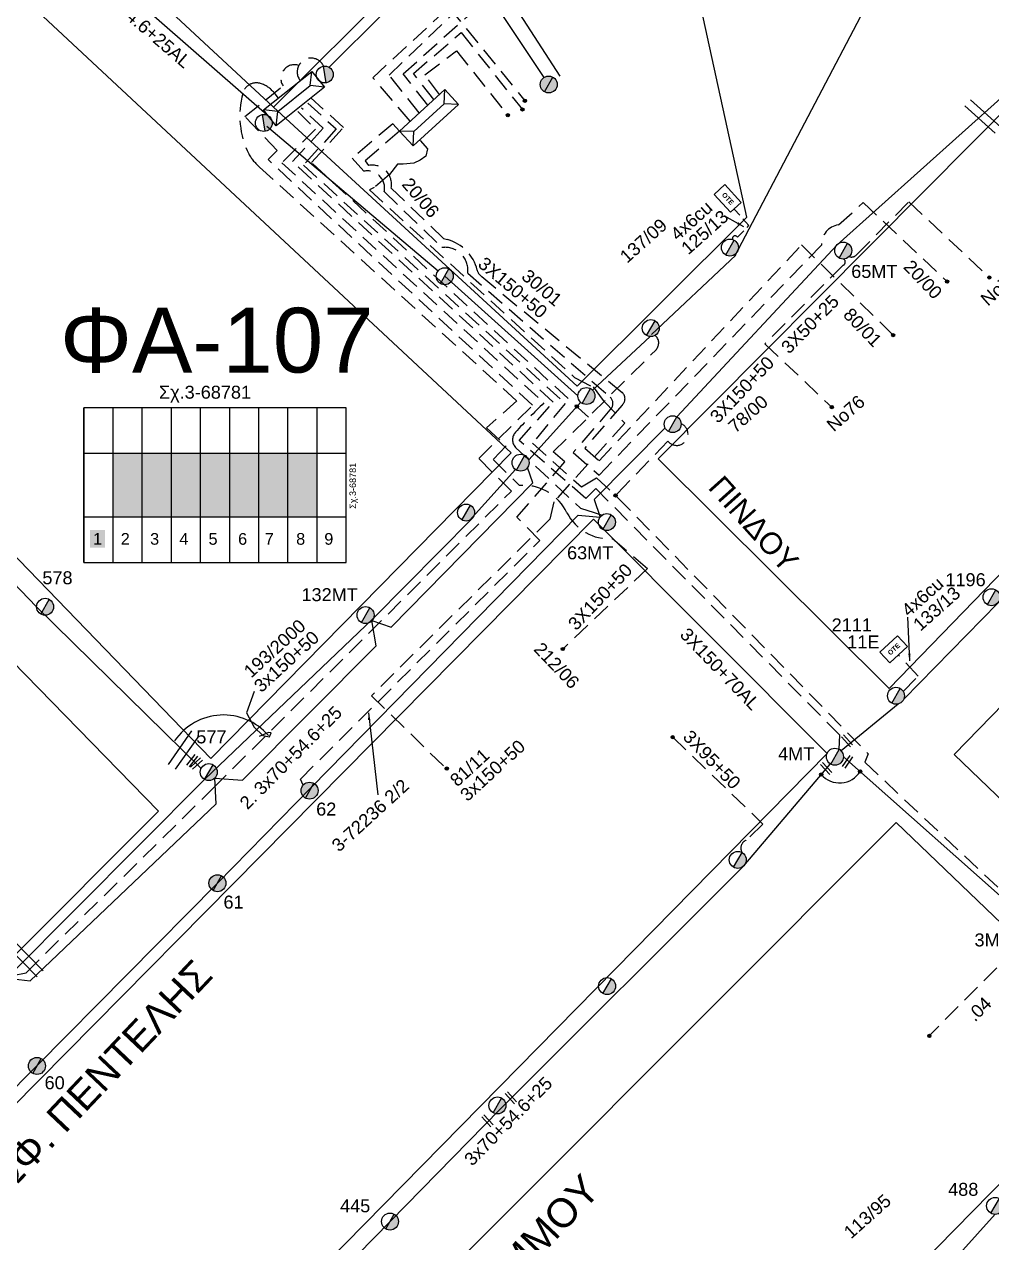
# Model space of a CAD drawing. Header units: millimetres. Extents: x -2449 to 9266, y 48 to 3905.
# Drawn here: x 7363.6 to 7498, y 3132.8 to 3302 of the extents above; entities that cross this region are included whole.
import ezdxf
from ezdxf.enums import TextEntityAlignment as Align

# ---------------------------------------------------------------- set-up
doc = ezdxf.new("R2010")
doc.units = ezdxf.units.MM
doc.linetypes.add('DASHED', pattern=[19.05, 12.7, -6.35])
for name, color, linetype in [('Pillar OTE', 7, 'Continuous'), ('Άγνωστα', 7, 'Continuous'), ('Ασφαλειοκιβώτια Χ.Τ 9 αναχωρήσεων', 7, 'Continuous'), ('Επιγραφές - Σχήματα', 7, 'Continuous'), ('Καλώδια ΧΤ   3x150+70AL', 7, 'DASHED'), ('Μηχανική τομή', 7, 'Continuous'), ('Στύλος Ξύλινος', 7, 'Continuous'), ('Στύλος Ξύλινος @ 1', 7, 'Continuous'), ('Στύλος ΦΜ', 7, 'Continuous'), ('Στύλος ΦΜ @ 1', 7, 'Continuous'), ('Συνδέσεις', 7, 'Continuous'), ('Συνεστραμμένα ΧΤ   3x70+54.6+25 AL', 7, 'SYN_LINE'), ('Τομή', 7, 'Continuous'), ('Υποσταθμός εναέριος 2 στύλων', 7, 'Continuous'), ('Υποσταθμός πόλεως', 7, 'Continuous'), ('Υπόβαθρο ΔΕΗ', 7, 'Continuous'), ('Υπόγεια Καλώδια Δικτύου ΧΤ   .075', 7, 'DASHED'), ('Υπόγεια καλώδια Παροχών ΧΤ   4x6', 7, 'DASHED')]:
    doc.layers.add(name, color=color, linetype=linetype)
doc.styles.add('arial', font='arial.ttf')
doc.styles.get("Standard").update_dxf_attribs({"font": 'arial.ttf'})
doc.linetypes.add('SYN_LINE', pattern='A,0.5,-0.0001,["/\\/\\/\\/",Standard,S=0.1,R=0,X=0,Y=-0.05],-0.25', length=0.7501)
doc.dimstyles.new('ISO-25', dxfattribs={"dimtxt": 2.5, "dimasz": 2.5, "dimexe": 1.25, "dimexo": 0.625, "dimtad": 1, "dimtxsty": 'Standard', "dimcen": 2.5, "dimadec": 0, "dimazin": 0, "dimtfac": 1, "dimtmove": 0, "dimatfit": 3, "dimfxl": 0, "dimarcsym": 0})

# ---------------------------------------------------------------- blocks, each defined once
blk = doc.blocks.new('ΥΠΑΡΧΩΝ ΤΣΙΜΕΝΤΕΝΙΟΣ ΣΤΥΛΟΣ')
at = {"layer": 'Στύλος ΦΜ'}
blk.add_hatch(color=7, dxfattribs=at).paths.add_polyline_path([(-1.29, -2.28, 0.574793), (2.62, 0, 0.268822), (1.3, 2.27)])
at = {"layer": 'Στύλος ΦΜ', "color": 7}
blk.add_line((-1.29, -2.28), (1.3, 2.27), dxfattribs=at)
blk.add_circle((0, 0), 2.62, dxfattribs=at)
at = {"layer": 'Στύλος ΦΜ', "flags": 4}
for tag, p in [('ΑΡΙΘΜΟΣ', (-4.68, 8.05)), ('ΤΥΠΟΣ', (-4.91, 3.03))]:
    blk.add_attdef(tag, p, '', height=4, dxfattribs=at)
blk = doc.blocks.new('ΥΠΑΡΧΩΝ ΞΥΛΙΝΟΣ ΣΤΥΛΟΣ')
at = {"layer": 'Στύλος Ξύλινος'}
h = blk.add_hatch(color=7, dxfattribs=at)
h.paths.add_polyline_path([(-2.62, 0, 0.270008), (-1.29, -2.28), (1.3, 2.27, 0.576266)])
h.paths.add_polyline_path([(-1.29, -2.28, 0.574793), (2.62, 0, 0.268822), (1.3, 2.27)])
at = {"layer": 'Στύλος Ξύλινος', "color": 7}
blk.add_line((-1.29, -2.28), (1.3, 2.27), dxfattribs=at)
blk.add_circle((0, 0), 2.62, dxfattribs=at)
at = {"layer": 'Στύλος Ξύλινος', "flags": 4}
for tag, p in [('ΑΡΙΘΜΟΣ', (-4.91, 8.6)), ('ΤΥΠΟΣ', (-4.85, 3.39))]:
    blk.add_attdef(tag, p, '', height=4, dxfattribs=at)
blk = doc.blocks.new('ΥΠΟΣΤΑΘΜΟΣ ΕΝΑΕΡΙΟΣ ΕΠΙ 2 ΣΤΥΛΩΝ')
at = {"layer": 'Υποσταθμός εναέριος 2 στύλων', "linetype": 'Continuous'}
for points in [[(-11.97, -2.11, 0.574793), (-8.45, -0.07, 0.268822), (-9.64, 1.98)], [(9.68, -2.15, 0.574793), (13.19, -0.1, 0.268822), (12.01, 1.95)]]:
    blk.add_hatch(color=256, dxfattribs=at).paths.add_polyline_path(points)
for p, q in [((-11.97, -2.11), (-9.64, 1.98)), ((9.68, -2.15), (12.01, 1.95))]:
    blk.add_line(p, q, dxfattribs=at)
for centre in [(-10.81, -0.07), (10.84, -0.1)]:
    blk.add_circle(centre, 2.36, dxfattribs=at)
at = {"layer": 'Υποσταθμός πόλεως', "linetype": 'Continuous', "ltscale": 40}
blk.add_lwpolyline([(-8.57, 2.82), (8.57, 2.82), (8.57, -2.82), (-8.57, -2.82)], close=True, dxfattribs=at)
for points in [[(-5.75, 0), (-8.57, 2.82)], [(-8.57, -2.82), (-5.75, 0)], [(-5.75, 0), (5.75, 0)], [(5.75, 0), (8.57, 2.82)], [(8.57, -2.82), (5.75, 0)]]:
    blk.add_lwpolyline(points, dxfattribs=at)
at = {"layer": 'Υποσταθμός εναέριος 2 στύλων', "ltscale": 40, "flags": 1}
for tag, p in [('ΜΕΤΑΣΧΗΜΑΤΙΣΜΟΣ', (14.09, 2.51)), ('ΙΣΧΥΣ', (14.07, -0.28)), ('ΑΡΙΘΜΟΣ', (14.19, -3))]:
    blk.add_attdef(tag, p, '', height=1.8, dxfattribs=at)
blk = doc.blocks.new('ΥΠΟΣΤΑΘΜΟΣ ΠΟΛΕΩΣ')
at = {"layer": 'Υποσταθμός πόλεως', "linetype": 'Continuous', "ltscale": 40}
blk.add_lwpolyline([(-8.57, 2.82), (8.57, 2.82), (8.57, -2.82), (-8.57, -2.82)], close=True, dxfattribs=at)
for points in [[(-5.75, 0), (-8.57, 2.82)], [(5.75, 0), (8.57, 2.82)], [(-8.57, -2.82), (-5.75, 0)], [(-5.75, 0), (5.75, 0)], [(8.57, -2.82), (5.75, 0)]]:
    blk.add_lwpolyline(points, dxfattribs=at)
at = {"layer": 'Υποσταθμός πόλεως', "linetype": 'SYN_LINE', "ltscale": 40, "flags": 1}
for tag, p in [('ΜΕΤΑΣΧΗΜΑΤΙΣΜΟΣ', (10.6, 2.39)), ('ΙΣΧΥΣ', (10.58, -0.41)), ('ΑΡΙΘΜΟΣ', (10.7, -3.13))]:
    blk.add_attdef(tag, p, '', height=1.8, dxfattribs=at)
blk = doc.blocks.new('ΑΣΦΑΛΕΙΟΚΙΒΩΤΙΟ ΥΠΟΣΤΑΘΜΟΥ 9 ΑΝΑΧΩΡΗΣΕΩΝ')
at = {"layer": 'Ασφαλειοκιβώτια Χ.Τ 9 αναχωρήσεων', "ltscale": 40}
for p, q in [((-23.8, 40.36), (24.02, 40.36)), ((-9.72, 40.36), (-9.72, -40.64)), ((9.94, 40.36), (9.94, -40.64)), ((-23.8, 31.36), (24.02, 31.36)), ((-23.8, 22.36), (24.02, 22.36)), ((-23.8, 13.36), (24.02, 13.36)), ((-23.8, 4.36), (24.02, 4.36)), ((-23.8, -4.64), (24.02, -4.64)), ((-23.8, -13.64), (24.02, -13.64)), ((-23.8, -22.64), (24.02, -22.64)), ((-23.8, -31.64), (24.02, -31.64))]:
    blk.add_line(p, q, dxfattribs=at)
at = {"layer": 'Ασφαλειοκιβώτια Χ.Τ 9 αναχωρήσεων'}
blk.add_lwpolyline([(-23.8, -40.64), (24.02, -40.64), (24.02, 40.36), (-23.8, 40.36)], close=True, dxfattribs=at)
for s, p in [('1', (-18.29, 37.57)), ('2', (-18.29, 29)), ('3', (-18.29, 19.93)), ('4', (-18.29, 10.91)), ('5', (-18.29, 1.89)), ('6', (-18.29, -7.24)), ('7', (-18.29, -15.48)), ('8', (-18.29, -25.17)), ('9', (-18.29, -33.86))]:
    blk.add_text(s, height=3.6, rotation=270, dxfattribs=at).set_placement(p)
at = {"layer": 'Ασφαλειοκιβώτια Χ.Τ 9 αναχωρήσεων', "ltscale": 40}
for tag, height, p in [('ΟΝΟΜΑ', 5, (-0.16, 44.31)), ('ΚΕΙΜΕΝΟ 1', 2, (17.06, 35.59)), ('ΚΕΙΜΕΝΟ 2', 2, (17.06, 26.88)), ('ΚΕΙΜΕΝΟ 3', 2, (17.06, 17.69)), ('ΚΕΙΜΕΝΟ 4', 2, (17.06, 8.71)), ('ΚΕΙΜΕΝΟ 5', 2, (17.06, -0.13)), ('ΚΕΙΜΕΝΟ 6', 2, (17.06, -9.05)), ('ΚΕΙΜΕΝΟ 7', 2, (17.06, -18.13)), ('ΚΕΙΜΕΝΟ 8', 2, (17.06, -26.85)), ('ΚΕΙΜΕΝΟ 9', 2, (17.06, -35.99)), ('ΣΧ', 2, (-0.1, -42.64))]:
    blk.add_attdef(tag, text='', height=height, dxfattribs=at).set_placement(p, align=Align.MIDDLE_CENTER)
blk = doc.blocks.new('_ΣΥΝΔΕΣΗ')
at = {"layer": 'Συνδέσεις', "linetype": 'SYN_LINE', "ltscale": 40}
blk.add_hatch(color=256, dxfattribs=at).paths.add_polyline_path([(0.5, -0.01, 1), (-0.5, -0.01, 1)])
at = {"layer": 'Συνδέσεις'}
blk.add_circle((0, -0.01), 0.5, dxfattribs=at)
blk = doc.blocks.new('ΤΟΜΗ')
at = {"layer": 'Τομή', "ltscale": 40}
for p, q in [((-5.68, 0), (5.68, 0)), ((5.68, -2.33), (-5.68, -2.33))]:
    blk.add_line(p, q, dxfattribs=at)
blk = doc.blocks.new('ΜΗΧΑΝΙΚΗ ΤΟΜΗ')
at = {"layer": 'Μηχανική τομή', "ltscale": 40}
for p, q in [((-1.89, 0.78), (1.89, 0.78)), ((1.89, 0), (-1.89, 0))]:
    blk.add_line(p, q, dxfattribs=at)
blk = doc.blocks.new('PILLAR ΟΤΕ')
at = {"layer": 'Pillar OTE', "ltscale": 40}
blk.add_lwpolyline([(-3.31, 2.02), (3.39, 2.02), (3.39, -1.99), (-3.31, -1.99)], close=True, dxfattribs=at)
at = {"layer": 'Pillar OTE', "insert": (-1.81, 0.71), "char_height": 1.3575, "width": 109.961, "attachment_point": 1}
blk.add_mtext('{\\fArial|b1|i0|c161|p34;OTE}', dxfattribs=at)

msp = doc.modelspace()

# ---------------------------------------------------------------- hatches: boundary and pattern name
at = {"layer": 'Ασφαλειοκιβώτια Χ.Τ 9 αναχωρήσεων', "ltscale": 40}
for color, points in [(151, [(7375.94, 3242.45), (7375.94, 3233.6), (7379.99, 3233.6), (7379.99, 3242.45)]), (62, [(7379.99, 3242.45), (7379.99, 3233.6), (7384.04, 3233.6), (7384.04, 3242.45)]), (6, [(7384.04, 3242.45), (7384.04, 3233.6), (7388.09, 3233.6), (7388.09, 3242.45)]), (173, [(7388.09, 3242.45), (7388.09, 3233.6), (7392.14, 3233.6), (7392.14, 3242.45)]), (2, [(7392.14, 3242.45), (7392.14, 3233.6), (7396.19, 3233.6), (7396.19, 3242.45)]), (1, [(7396.19, 3242.45), (7396.19, 3233.6), (7400.24, 3233.6), (7400.24, 3242.45)]), (85, [(7400.24, 3242.45), (7400.24, 3233.6), (7404.29, 3233.6), (7404.29, 3242.45)])]:
    msp.add_hatch(color=color, dxfattribs=at).paths.add_polyline_path(points)
at = {"layer": 'Επιγραφές - Σχήματα', "linetype": 'Continuous', "ltscale": 0.2}
h = msp.add_hatch(color=30, dxfattribs=at)
h.dxf.hatch_style = 1
h.paths.add_polyline_path([(7372.74, 3229.34), (7374.81, 3229.34), (7374.81, 3231.78), (7372.74, 3231.78)])

# ---------------------------------------------------------------- linework, layer by layer
at = {"layer": 'Άγνωστα', "color": 27, "linetype": 'SYN_LINE', "ltscale": 20}
msp.add_line((7424.18, 3312.1), (7435.81, 3294.67), dxfattribs=at)
at = {"layer": 'Άγνωστα', "color": 133, "linetype": 'SYN_LINE', "ltscale": 20}
for points in [[(7462.38, 3269.95), (7481.76, 3306.82)], [(7450.74, 3258.95), (7462.48, 3270)], [(7441.71, 3250.41), (7441.72, 3250.42)]]:
    msp.add_lwpolyline(points, dxfattribs=at)
at = {"layer": 'Άγνωστα', "color": 27, "linetype": 'SYN_LINE', "ltscale": 10}
msp.add_lwpolyline([(7405.96, 3296.09), (7413.53, 3303.58)], dxfattribs=at)
at = {"layer": 'Άγνωστα', "color": 85, "linetype": 'SYN_LINE', "ltscale": 20}
msp.add_lwpolyline([(7454.29, 3247.53), (7476.54, 3271.42)], dxfattribs=at)
at = {"layer": 'Άγνωστα', "color": 133, "linetype": 'SYN_LINE', "ltscale": 10}
for points in [[(7442.57, 3251.22), (7450.57, 3258.67)], [(7433.69, 3241.56), (7440.92, 3249.54)]]:
    msp.add_lwpolyline(points, dxfattribs=at)
at = {"layer": 'Άγνωστα', "color": 5, "linetype": 'SYN_LINE', "ltscale": 20}
msp.add_lwpolyline([(7518.66, 3160.94), (7502.52, 3178.06), (7477.42, 3200.3)], dxfattribs=at)
at = {"layer": 'Άγνωστα', "color": 5, "linetype": 'DASHED', "ltscale": 0.2}
msp.add_lwpolyline([(7504.09, 3176.39), (7489.38, 3161.56)], dxfattribs=at)
at = {"layer": 'Επιγραφές - Σχήματα', "color": 30, "linetype": 'SYN_LINE', "ltscale": 20}
for p, q in [((7397.32, 3287.91), (7421.12, 3267.81)), ((7422.02, 3267.05), (7440.54, 3250.45))]:
    msp.add_line(p, q, dxfattribs=at)
at = {"layer": 'Επιγραφές - Σχήματα', "color": 85, "linetype": 'Continuous', "ltscale": 10}
msp.add_line((7442.77, 3236.03), (7443.61, 3233.59), dxfattribs=at)
at = {"layer": 'Επιγραφές - Σχήματα', "color": 85, "linetype": 'DASHED', "ltscale": 0.2}
for points in [[(7479.3, 3270.07), (7486.5, 3277.38), (7497.7, 3266.88)], [(7477.4, 3268.58), (7466.51, 3257.65), (7475.8, 3248.86)]]:
    msp.add_lwpolyline(points, dxfattribs=at)
at = {"layer": 'Επιγραφές - Σχήματα', "linetype": 'Continuous', "ltscale": 0.2}
msp.add_lwpolyline([(7395.53, 3209.37), (7394.49, 3206.4), (7395.53, 3204.4), (7396.76, 3203.23), (7397.66, 3203.04), (7397.92, 3203.62), (7397.53, 3203.68), (7396.24, 3203.1)], dxfattribs=at)
at = {"layer": 'Επιγραφές - Σχήματα', "color": 5, "linetype": 'DASHED', "ltscale": 0.2}
msp.add_lwpolyline([(7453.7, 3203.02), (7466.25, 3190.94), (7463.92, 3188.69)], dxfattribs=at)
at = {"layer": 'Επιγραφές - Σχήματα', "color": 27, "linetype": 'DASHED', "ltscale": 0.2}
msp.add_arc((7403.44, 3295.44), 1.92, 24.6975, 219.2794, dxfattribs=at)
at = {"layer": 'Επιγραφές - Σχήματα', "color": 85, "linetype": 'DASHED', "ltscale": 0.2}
for centre, radius, start, end in [((7477.18, 3269.04), 0.512, 295.5081, 51.4618), ((7478.56, 3270.67), 0.947, 249.6784, 320.7649)]:
    msp.add_arc(centre, radius, start, end, dxfattribs=at)
at = {"layer": 'Επιγραφές - Σχήματα', "linetype": 'Continuous', "ltscale": 0.2}
msp.add_arc((7391.28, 3197.88), 8.22, 40.6705, 145.7905, dxfattribs=at)
at = {"layer": 'Επιγραφές - Σχήματα', "color": 7, "ltscale": 0.15}
msp.add_arc((7476.89, 3199.99), 3.34, 220.4493, 328.6261, dxfattribs=at)
at = {"layer": 'Επιγραφές - Σχήματα', "color": 5, "linetype": 'DASHED', "ltscale": 0.2}
msp.add_arc((7464.36, 3187.59), 1.19, 111.5376, 210.3718, dxfattribs=at)
at = {"layer": 'Καλώδια ΧΤ   3x150+70AL', "color": 85, "linetype": 'DASHED', "ltscale": 0.2}
msp.add_lwpolyline([(7402.98, 3291.12), (7406.96, 3287.51), (7402.39, 3282.49), (7438.74, 3249.39), (7434.23, 3243.86), (7441.01, 3237.78), (7443.11, 3239.04), (7446.05, 3236.32), (7480.85, 3200.72), (7480.38, 3199.54), (7519.11, 3163.2, -0.240948), (7519.91, 3160.98, 4.057539)], format="xyb", dxfattribs=at)
at = {"layer": 'Καλώδια ΧΤ   3x150+70AL', "color": 6, "linetype": 'DASHED', "ltscale": 0.2}
msp.add_lwpolyline([(7476.83, 3201.33), (7476.91, 3203.3), (7443.01, 3237.57), (7441.63, 3236.19), (7432.35, 3244.24), (7437.11, 3249.54), (7400.87, 3282.97), (7405.15, 3287.61), (7402.13, 3290.4)], dxfattribs=at)
at = {"layer": 'Συνεστραμμένα ΧΤ   3x70+54.6+25 AL', "color": 1, "ltscale": 20}
msp.add_line((7370.81, 3312.68), (7397.7, 3289.17), dxfattribs=at)
at = {"layer": 'Συνεστραμμένα ΧΤ   3x70+54.6+25 AL', "color": 85, "ltscale": 20}
msp.add_line((7476.54, 3271.42), (7499.72, 3292.17), dxfattribs=at)
at = {"layer": 'Συνεστραμμένα ΧΤ   3x70+54.6+25 AL', "color": 62, "ltscale": 15}
msp.add_line((7498.51, 3136.72), (7490.03, 3127.31), dxfattribs=at)
at = {"layer": 'Συνεστραμμένα ΧΤ   3x70+54.6+25 AL', "color": 27, "linetype": 'SYN_LINE', "ltscale": 20}
msp.add_lwpolyline([(7388.17, 3198.67), (7365.31, 3221.13), (7342.34, 3245.01), (7321.83, 3265.86), (7296.61, 3282.86)], dxfattribs=at)
at = {"layer": 'Συνεστραμμένα ΧΤ   3x70+54.6+25 AL', "color": 85, "linetype": 'SYN_LINE', "ltscale": 15}
msp.add_lwpolyline([(7442.77, 3236.03), (7452.64, 3245.99)], dxfattribs=at)
at = {"layer": 'Συνεστραμμένα ΧΤ   3x70+54.6+25 AL', "color": 6, "linetype": 'SYN_LINE', "ltscale": 20}
msp.add_lwpolyline([(7517.96, 3241.81), (7498.87, 3221.65), (7485.8, 3208.28)], dxfattribs=at)
at = {"layer": 'Συνεστραμμένα ΧΤ   3x70+54.6+25 AL', "color": 7, "linetype": 'SYN_LINE', "ltscale": 20}
for points in [[(7411.91, 3219.2), (7414.57, 3218.28), (7434.27, 3238.37), (7433.53, 3240.47)], [(7390.07, 3197.33), (7393.94, 3197.05), (7412.48, 3215.71), (7411.91, 3219.2)], [(7362.03, 3169.46), (7364.4, 3169.15), (7390.25, 3193.74), (7390.07, 3197.33)]]:
    msp.add_lwpolyline(points, dxfattribs=at)
at = {"layer": 'Συνεστραμμένα ΧΤ   3x70+54.6+25 AL', "color": 151, "linetype": 'SYN_LINE', "ltscale": 10}
msp.add_lwpolyline([(7425.47, 3233.13), (7431.85, 3240.22)], dxfattribs=at)
at = {"layer": 'Συνεστραμμένα ΧΤ   3x70+54.6+25 AL', "color": 133, "linetype": 'SYN_LINE', "ltscale": 20}
msp.add_lwpolyline([(7313.58, 3104.59), (7331.05, 3122.84), (7345.5, 3137.39), (7365.36, 3157.37), (7390.44, 3182.72), (7403.52, 3196.06), (7440.58, 3233.86), (7443.61, 3233.59)], dxfattribs=at)
at = {"layer": 'Συνεστραμμένα ΧΤ   3x70+54.6+25 AL', "color": 151, "linetype": 'SYN_LINE', "ltscale": 20}
msp.add_lwpolyline([(7361.8, 3170.16), (7388.66, 3197.14), (7412.1, 3219.5), (7425.83, 3233.38)], dxfattribs=at)
at = {"layer": 'Συνεστραμμένα ΧΤ   3x70+54.6+25 AL', "color": 6, "linetype": 'SYN_LINE', "ltscale": 10}
msp.add_lwpolyline([(7485.05, 3207.61), (7477.1, 3201.11)], dxfattribs=at)
at = {"layer": 'Συνεστραμμένα ΧΤ   3x70+54.6+25 AL', "color": 5, "linetype": 'SYN_LINE', "ltscale": 20}
msp.add_lwpolyline([(7372.32, 3092.64), (7389.54, 3110.3), (7414.42, 3135.71), (7429.72, 3151.32), (7463.57, 3185.12), (7475.58, 3199.27)], dxfattribs=at)
at = {"layer": 'Υπόβαθρο ΔΕΗ'}
for points in [[(7348, 3337.13), (7398.21, 3290.53), (7414.78, 3307.06), (7365.12, 3354.81), (7348, 3337.13)], [(7302.9, 3289.61), (7339.44, 3328.12), (7431.25, 3242.52), (7389.51, 3200.07), (7302.9, 3289.61)], [(7483.78, 3209.77), (7451.66, 3241.69), (7488.69, 3278.92), (7508.07, 3298.42), (7523.35, 3313.94), (7554.34, 3282.55), (7483.78, 3209.77)], [(7464.02, 3275.27), (7440.45, 3251.78), (7398.21, 3290.53)], [(7361.58, 3172.03), (7382.26, 3192.73), (7295.24, 3281.83), (7275.39, 3260.49), (7361.58, 3172.03)], [(7492.8, 3200.61), (7525.8, 3168.94), (7594.03, 3241.36), (7563.43, 3273.1), (7492.8, 3200.61)]]:
    msp.add_lwpolyline(points, dxfattribs=at)
for points in [[(7464.02, 3275.27), (7450.01, 3339.3), (7428.1, 3323.96, 0.379419), (7425.7, 3313.91), (7438, 3294.84)], [(7341.59, 3094.72), (7323.17, 3112.42), (7442.68, 3233.29), (7475.16, 3200.76), (7370.66, 3094.48, 0.339605), (7341.59, 3094.72, -4.737936)], [(7379.59, 3085.85), (7484.74, 3191.18), (7517.56, 3159.7), (7399.44, 3039.39), (7380.75, 3057.74, 0.290879), (7379.59, 3085.85, -0.59085)]]:
    msp.add_lwpolyline(points, format="xyb", dxfattribs=at)
at = {"layer": 'Υπόγεια Καλώδια Δικτύου ΧΤ   .075', "color": 151, "linetype": 'DASHED', "ltscale": 0.2}
for points in [[(7419.67, 3290.84), (7416.23, 3295.17), (7429.47, 3307), (7425.94, 3312.47)], [(7401.59, 3289.95), (7404.06, 3287.5), (7399.4, 3282.79), (7435.81, 3249.45)]]:
    msp.add_lwpolyline(points, dxfattribs=at)
at = {"layer": 'Υπόγεια Καλώδια Δικτύου ΧΤ   .075', "color": 173, "linetype": 'DASHED', "ltscale": 0.2}
msp.add_lwpolyline([(7418.48, 3289.74), (7414.29, 3294.99), (7427.63, 3307.83), (7424.72, 3312.06)], dxfattribs=at)
at = {"layer": 'Υπόγεια Καλώδια Δικτύου ΧΤ   .075', "color": 85, "linetype": 'DASHED', "ltscale": 0.2}
for points in [[(7417.23, 3288.6), (7412.04, 3294.63), (7422.61, 3304.43), (7433.16, 3291.42)], [(7453.04, 3244.13), (7445.76, 3236.6)]]:
    msp.add_lwpolyline(points, dxfattribs=at)
at = {"layer": 'Υπόγεια Καλώδια Δικτύου ΧΤ   .075', "color": 6, "linetype": 'DASHED', "ltscale": 0.2}
msp.add_lwpolyline([(7420.53, 3291.62), (7417.67, 3295.21), (7424.3, 3300.91), (7432.81, 3290.21)], dxfattribs=at)
at = {"layer": 'Υπόγεια Καλώδια Δικτύου ΧΤ   .075', "color": 62, "linetype": 'DASHED', "ltscale": 0.2}
msp.add_lwpolyline([(7421.28, 3292.3), (7419.28, 3295.02), (7423.64, 3298.38), (7430.79, 3289.43)], dxfattribs=at)
at = {"layer": 'Υπόγεια Καλώδια Δικτύου ΧΤ   .075', "color": 1, "linetype": 'DASHED', "ltscale": 0.2}
for points in [[(7398.91, 3291.79), (7398.3, 3292.56, 0.148709), (7396.44, 3293.83, 0.431146), (7393.95, 3292.44, 0.181623), (7394.78, 3284.04)], [(7394.78, 3284.04, 0.076484), (7396.3, 3282.2), (7432.02, 3249.74), (7427.84, 3246), (7430.54, 3243.49), (7428.76, 3241.57), (7432.35, 3238.02), (7432.86, 3238.02, -0.285101), (7439.01, 3234.2, 0.306865), (7445.36, 3230.6), (7450.21, 3226.44), (7438.42, 3215.26)], [(7411.44, 3282.44, -0.527703), (7414.59, 3279.31)], [(7422.43, 3272.14, -0.271437), (7426.53, 3267.91, 0.188401), (7427.16, 3267), (7446.66, 3250.92, -0.471304), (7446.66, 3249.16), (7441.48, 3243.16), (7443.48, 3241.39), (7471.62, 3271.4)]]:
    msp.add_lwpolyline(points, format="xyb", dxfattribs=at)
at = {"layer": 'Υπόγεια Καλώδια Δικτύου ΧΤ   .075', "color": 27, "linetype": 'DASHED', "ltscale": 0.2}
msp.add_lwpolyline([(7361.94, 3169.92), (7363.84, 3170.29), (7389.85, 3195.92), (7431.28, 3237.18), (7426.74, 3241.73), (7434.24, 3249.13), (7397.47, 3283.25), (7398.76, 3284.51), (7394.25, 3289.23), (7399.55, 3293.5)], dxfattribs=at)
at = {"layer": 'Υπόγεια Καλώδια Δικτύου ΧΤ   .075', "color": 133, "linetype": 'DASHED', "ltscale": 0.2}
for points in [[(7441.98, 3247.48), (7403.49, 3282.84), (7407.96, 3287.7), (7403.43, 3291.86)], [(7402.36, 3196.36), (7401.96, 3197.19), (7435.26, 3230.35), (7432.05, 3233.57), (7438.71, 3241.25), (7437.11, 3242.64), (7451.43, 3256.87)]]:
    msp.add_lwpolyline(points, dxfattribs=at)
at = {"layer": 'Υπόγεια Καλώδια Δικτύου ΧΤ   .075', "color": 2, "linetype": 'DASHED', "ltscale": 0.2}
for points in [[(7415.73, 3287.22), (7414.8, 3288.23), (7409.18, 3283.45), (7410.77, 3281.64)], [(7476.74, 3274.18), (7480.19, 3277.3)], [(7480.19, 3277.3), (7491.83, 3266.3)]]:
    msp.add_lwpolyline(points, dxfattribs=at)
at = {"layer": 'Υπόγεια Καλώδια Δικτύου ΧΤ   .075', "color": 1, "linetype": 'DASHED', "ltscale": 0.2}
for points in [[(7415.73, 3287.22), (7410.97, 3283.08), (7411.44, 3282.44)], [(7414.59, 3279.31), (7421.85, 3272.3), (7422.43, 3272.14)], [(7471.62, 3271.4), (7484.34, 3258.87)]]:
    msp.add_lwpolyline(points, dxfattribs=at)
at = {"layer": 'Υπόγεια Καλώδια Δικτύου ΧΤ   .075', "color": 30, "linetype": 'DASHED', "ltscale": 0.2}
msp.add_lwpolyline([(7418.62, 3285.89), (7419.63, 3284.76), (7419.41, 3283.75), (7418.62, 3283.19), (7417.72, 3282.74), (7416.26, 3282.63), (7415.48, 3282.63), (7414.35, 3281.17), (7412.22, 3279.37), (7411.56, 3279.04), (7440.04, 3253), (7442.64, 3251.67), (7444.02, 3249.8), (7447.05, 3246.64), (7437.17, 3235.72), (7436.62, 3233.29), (7411.83, 3208.77), (7422.42, 3198.46)], dxfattribs=at)
at = {"layer": 'Υπόγεια Καλώδια Δικτύου ΧΤ   .075', "color": 2, "linetype": 'DASHED', "ltscale": 0.2}
for points in [[(7410.77, 3281.64, -0.535108), (7413.63, 3278.81), (7421.6, 3271.07), (7422.05, 3271.07, -0.451784), (7425.23, 3267.46), (7445, 3250.26, -0.367474), (7445.22, 3248.76), (7439.86, 3242.56), (7443.48, 3239.43), (7474.39, 3271.39)], [(7474.39, 3271.39, -0.391074), (7476.74, 3274.18)]]:
    msp.add_lwpolyline(points, format="xyb", dxfattribs=at)
at = {"layer": 'Υπόγεια Καλώδια Δικτύου ΧΤ   .075', "color": 151, "linetype": 'DASHED', "ltscale": 0.2}
msp.add_lwpolyline([(7435.81, 3249.45, 0.015868), (7431.85, 3245.38, 0.377183), (7431.85, 3243.28), (7440.87, 3234.81), (7442.77, 3234.22), (7443.9, 3233.87)], format="xyb", dxfattribs=at)
at = {"layer": 'Υπόγεια Καλώδια Δικτύου ΧΤ   .075', "color": 27, "linetype": 'DASHED', "ltscale": 0.2}
msp.add_arc((7401.16, 3294.53), 1.91, 71.8532, 212.816, dxfattribs=at)
at = {"layer": 'Υπόγεια Καλώδια Δικτύου ΧΤ   .075', "color": 133, "linetype": 'DASHED', "ltscale": 0.2}
msp.add_arc((7450.37, 3257.77), 1.39, 319.9797, 49.9097, dxfattribs=at)
at = {"layer": 'Υπόγεια Καλώδια Δικτύου ΧΤ   .075', "color": 85, "linetype": 'DASHED', "ltscale": 0.2}
msp.add_arc((7454.26, 3245.12), 1.57, 218.991, 66.6739, dxfattribs=at)
at = {"layer": 'Υπόγεια καλώδια Παροχών ΧΤ   4x6', "color": 0, "linetype": 'DASHED', "ltscale": 0.1}
msp.add_lwpolyline([(7462.03, 3272.16, -0.948502), (7462.69, 3272.48), (7464.3, 3274.09), (7462.31, 3276.33)], format="xyb", dxfattribs=at)
at = {"layer": 'Υπόγεια καλώδια Παροχών ΧΤ   4x6', "color": 6, "linetype": 'DASHED', "ltscale": 0.2}
msp.add_lwpolyline([(7485.75, 3209.34), (7487.83, 3211.5), (7485.04, 3214.47)], dxfattribs=at)

# ---------------------------------------------------------------- block references
at = {"layer": 'Pillar OTE', "xscale": 0.5, "yscale": 0.5, "zscale": 0.5}
for p, rotation in [((7461.32, 3277.87), 312.2549725205399), ((7484.4, 3215.19), 42.78120342759539)]:
    msp.add_blockref('PILLAR ΟΤΕ', p, dxfattribs=dict(at, rotation=rotation))
at = {"layer": 'Ασφαλειοκιβώτια Χ.Τ 9 αναχωρήσεων'}
ref = msp.add_blockref('ΑΣΦΑΛΕΙΟΚΙΒΩΤΙΟ ΥΠΟΣΤΑΘΜΟΥ 9 ΑΝΑΧΩΡΗΣΕΩΝ', (7390.05, 3237.98), dxfattribs=dict(at, xscale=0.4500000000000028, yscale=0.4500000000000028, zscale=0.4500000000000028, rotation=90))
ref.add_attrib('ΣΧ', 'Σχ.3-68781', dxfattribs={"ltscale": 40, "height": 0.9, "rotation": 90}).set_placement((7409.24, 3237.93), align=Align.MIDDLE_CENTER)
at = {"layer": 'Μηχανική τομή'}
for p, xscale, yscale, zscale, rotation in [((7478.07, 3202.64), 0.4999999999999994, 0.4999999999999994, 0.4999999999999994, 132.4503232381856), ((7386.78, 3199.86), 0.5000000000000002, 0.5000000000000002, 0.5000000000000002, 232.6274181768008), ((7387.4, 3199.49), 0.4999999999999785, 0.4999999999999785, 0.4999999999999785, 222.4503232381878), ((7475.18, 3198.79), 0.4999999999999994, 0.4999999999999994, 0.4999999999999994, 132.4503232381856), ((7478.15, 3199.48), 0.5000000000000047, 0.5000000000000047, 0.5000000000000047, 55.94844195047379), ((7431.37, 3153.05), 0.4999999999999994, 0.4999999999999994, 0.4999999999999994, 132.4503232381856), ((7428.1, 3149.84), 0.4999999999999994, 0.4999999999999994, 0.4999999999999994, 132.4503232381856)]:
    msp.add_blockref('ΜΗΧΑΝΙΚΗ ΤΟΜΗ', p, dxfattribs=dict(at, xscale=xscale, yscale=yscale, zscale=zscale, rotation=rotation))
at = {"layer": 'Στύλος Ξύλινος @ 1', "ltscale": 40, "xscale": 0.4499999999998181, "yscale": 0.4499999999998181, "zscale": 0.4499999999998181}
msp.add_blockref('ΥΠΑΡΧΩΝ ΞΥΛΙΝΟΣ ΣΤΥΛΟΣ', (7436.47, 3293.69), dxfattribs=at)
at = {"layer": 'Στύλος Ξύλινος @ 1', "ltscale": 40}
ref = msp.add_blockref('ΥΠΑΡΧΩΝ ΞΥΛΙΝΟΣ ΣΤΥΛΟΣ', (7403.24, 3195.58), dxfattribs=dict(at, xscale=0.4499999999998181, yscale=0.4499999999998181, zscale=0.4499999999998181))
ref.add_attrib('ΤΥΠΟΣ', '62', (7404.16, 3192.12), dxfattribs={"layer": 'Στύλος Ξύλινος', "height": 1.8, "flags": 4})
ref = msp.add_blockref('ΥΠΑΡΧΩΝ ΞΥΛΙΝΟΣ ΣΤΥΛΟΣ', (7390.44, 3182.72), dxfattribs=dict(at, xscale=0.4499999999998181, yscale=0.4499999999998181, zscale=0.4499999999998181))
ref.add_attrib('ΤΥΠΟΣ', '61', (7391.28, 3179.2), dxfattribs={"layer": 'Στύλος Ξύλινος', "height": 1.8, "flags": 4})
ref = msp.add_blockref('ΥΠΑΡΧΩΝ ΞΥΛΙΝΟΣ ΣΤΥΛΟΣ', (7365.36, 3157.33), dxfattribs=dict(at, xscale=0.4499999999998181, yscale=0.4499999999998181, zscale=0.4499999999998181))
ref.add_attrib('ΤΥΠΟΣ', '60', (7366.42, 3154.1), dxfattribs={"layer": 'Στύλος Ξύλινος', "height": 1.8, "flags": 4})
at = {"layer": 'Στύλος ΦΜ @ 1', "ltscale": 40, "xscale": 0.4499999999998181, "yscale": 0.4499999999998181, "zscale": 0.4499999999998181}
for p in [(7461.66, 3271.04), (7422.02, 3267.05), (7450.66, 3259.84), (7441.71, 3250.41), (7453.7, 3246.5), (7432.57, 3241.15), (7425, 3234.21), (7462.75, 3185.96), (7444.59, 3168.43), (7429.35, 3151.85)]:
    msp.add_blockref('ΥΠΑΡΧΩΝ ΤΣΙΜΕΝΤΕΝΙΟΣ ΣΤΥΛΟΣ', p, dxfattribs=at)
at = {"layer": 'Στύλος ΦΜ @ 1', "ltscale": 40}
ref = msp.add_blockref('ΥΠΑΡΧΩΝ ΤΣΙΜΕΝΤΕΝΙΟΣ ΣΤΥΛΟΣ', (7477.4, 3270.61), dxfattribs=dict(at, xscale=0.4499999999998181, yscale=0.4499999999998181, zscale=0.4499999999998181))
ref.add_attrib('ΤΥΠΟΣ', '65ΜΤ', (7478.51, 3266.82), dxfattribs={"layer": 'Στύλος ΦΜ', "height": 1.8, "flags": 4})
ref = msp.add_blockref('ΥΠΑΡΧΩΝ ΤΣΙΜΕΝΤΕΝΙΟΣ ΣΤΥΛΟΣ', (7444.56, 3232.89), dxfattribs=dict(at, xscale=0.4499999999998181, yscale=0.4499999999998181, zscale=0.4499999999998181))
ref.add_attrib('ΤΥΠΟΣ', '63ΜΤ', (7439.02, 3227.73), dxfattribs={"layer": 'Στύλος ΦΜ', "height": 1.8, "flags": 4})
ref = msp.add_blockref('ΥΠΑΡΧΩΝ ΤΣΙΜΕΝΤΕΝΙΟΣ ΣΤΥΛΟΣ', (7366.49, 3221.13), dxfattribs=dict(at, xscale=0.4499999999998181, yscale=0.4499999999998181, zscale=0.4499999999998181))
ref.add_attrib('ΤΥΠΟΣ', '578', (7366.11, 3224.26), dxfattribs={"layer": 'Στύλος ΦΜ', "height": 1.8, "flags": 4})
ref = msp.add_blockref('ΥΠΑΡΧΩΝ ΤΣΙΜΕΝΤΕΝΙΟΣ ΣΤΥΛΟΣ', (7498.01, 3222.46), dxfattribs=dict(at, xscale=0.4499999999998181, yscale=0.4499999999998181, zscale=0.4499999999998181))
ref.add_attrib('ΑΡΙΘΜΟΣ', '1196', (7491.6, 3223.99), dxfattribs={"layer": 'Στύλος ΦΜ', "height": 1.8, "flags": 4})
ref = msp.add_blockref('ΥΠΑΡΧΩΝ ΤΣΙΜΕΝΤΕΝΙΟΣ ΣΤΥΛΟΣ', (7411.03, 3219.98), dxfattribs=dict(at, xscale=0.4499999999998181, yscale=0.4499999999998181, zscale=0.4499999999998181))
ref.add_attrib('ΤΥΠΟΣ', '132ΜΤ', (7402.12, 3221.91), dxfattribs={"layer": 'Στύλος ΦΜ', "height": 1.8, "flags": 4})
ref = msp.add_blockref('ΥΠΑΡΧΩΝ ΤΣΙΜΕΝΤΕΝΙΟΣ ΣΤΥΛΟΣ', (7484.73, 3208.76), dxfattribs=dict(at, xscale=0.4499999999998181, yscale=0.4499999999998181, zscale=0.4499999999998181))
ref.add_attrib('ΤΥΠΟΣ', '11Ε', (7477.96, 3215.35), dxfattribs={"layer": 'Στύλος ΦΜ', "height": 1.8, "flags": 4})
ref.add_attrib('ΑΡΙΘΜΟΣ', '2111', (7475.79, 3217.71), dxfattribs={"layer": 'Στύλος ΦΜ', "height": 1.8, "flags": 4})
ref = msp.add_blockref('ΥΠΑΡΧΩΝ ΤΣΙΜΕΝΤΕΝΙΟΣ ΣΤΥΛΟΣ', (7389.24, 3198.16), dxfattribs=dict(at, xscale=0.4499999999998181, yscale=0.4499999999998181, zscale=0.4499999999998181))
ref.add_attrib('ΑΡΙΘΜΟΣ', '577', (7387.5, 3202.15), dxfattribs={"layer": 'Στύλος ΦΜ', "height": 1.8, "flags": 4})
ref = msp.add_blockref('ΥΠΑΡΧΩΝ ΤΣΙΜΕΝΤΕΝΙΟΣ ΣΤΥΛΟΣ', (7476.25, 3200.3), dxfattribs=dict(at, xscale=0.4499999999998181, yscale=0.4499999999998181, zscale=0.4499999999998181))
ref.add_attrib('ΤΥΠΟΣ', '4ΜΤ', (7468.35, 3199.8), dxfattribs={"layer": 'Στύλος ΦΜ', "height": 1.8, "flags": 4})
ref = msp.add_blockref('ΥΠΑΡΧΩΝ ΤΣΙΜΕΝΤΕΝΙΟΣ ΣΤΥΛΟΣ', (7501.66, 3177.25), dxfattribs=dict(at, xscale=0.4499999999998181, yscale=0.4499999999998181, zscale=0.4499999999998181))
ref.add_attrib('ΤΥΠΟΣ', '3ΜΤ', (7495.64, 3173.94), dxfattribs={"layer": 'Στύλος ΦΜ', "height": 1.8, "flags": 4})
ref = msp.add_blockref('ΥΠΑΡΧΩΝ ΤΣΙΜΕΝΤΕΝΙΟΣ ΣΤΥΛΟΣ', (7498.51, 3137.89), dxfattribs=dict(at, xscale=0.4499999999998181, yscale=0.4499999999998181, zscale=0.4499999999998181))
ref.add_attrib('ΤΥΠΟΣ', '488', (7491.98, 3139.29), dxfattribs={"layer": 'Στύλος ΦΜ', "height": 1.8, "flags": 4})
ref = msp.add_blockref('ΥΠΑΡΧΩΝ ΤΣΙΜΕΝΤΕΝΙΟΣ ΣΤΥΛΟΣ', (7414.42, 3135.72), dxfattribs=dict(at, xscale=0.4499999999998181, yscale=0.4499999999998181, zscale=0.4499999999998181))
ref.add_attrib('ΤΥΠΟΣ', '445', (7407.48, 3137), dxfattribs={"layer": 'Στύλος ΦΜ', "height": 1.8, "flags": 4})
at = {"layer": 'Συνδέσεις', "xscale": 0.4500000000000455, "yscale": 0.4500000000000455, "zscale": 0.4500000000000455}
for p in [(7432.82, 3290.22), (7433.16, 3291.43), (7430.79, 3289.43), (7497.7, 3266.88), (7491.83, 3266.31), (7484.34, 3258.87), (7440.39, 3248.95), (7475.81, 3248.87), (7445.76, 3236.6), (7438.42, 3215.27), (7453.7, 3203.02), (7422.3, 3198.65), (7474.35, 3197.83), (7479.74, 3198.26), (7489.37, 3161.51)]:
    msp.add_blockref('_ΣΥΝΔΕΣΗ', p, dxfattribs=at)
at = {"layer": 'Τομή'}
for p, xscale, yscale, zscale, rotation in [((7496.41, 3288.81), 0.499999999999883, 0.499999999999883, 0.499999999999883, 137.9500717450158), ((7386.21, 3200.88), 0.4999999999999936, 0.4999999999999936, 0.4999999999999936, 235.0560881861053), ((7363.39, 3171.76), 0.5000000000000012, 0.5000000000000012, 0.5000000000000012, 134.5152466421551)]:
    msp.add_blockref('ΤΟΜΗ', p, dxfattribs=dict(at, xscale=xscale, yscale=yscale, zscale=zscale, rotation=rotation))
at = {"layer": 'Υποσταθμός εναέριος 2 στύλων', "xscale": 0.5000000000000001, "yscale": 0.5000000000000001, "zscale": 0.5000000000000001, "rotation": 38.55793318938556}
msp.add_blockref('ΥΠΟΣΤΑΘΜΟΣ ΕΝΑΕΡΙΟΣ ΕΠΙ 2 ΣΤΥΛΩΝ', (7401.09, 3291.74), dxfattribs=at)
at = {"layer": 'Υποσταθμός πόλεως', "xscale": 0.5, "yscale": 0.5, "zscale": 0.5, "rotation": 42.46160144031006}
msp.add_blockref('ΥΠΟΣΤΑΘΜΟΣ ΠΟΛΕΩΣ', (7419.84, 3289.08), dxfattribs=at)

# ---------------------------------------------------------------- texts
at = {"layer": 'Άγνωστα', "linetype": 'SYN_LINE', "ltscale": 20, "char_height": 1.8, "width": 69.1904, "attachment_point": 1, "style": 'arial'}
for s, insert, rotation in [('3X150+50', (7427.66, 3269.89), 319.7987), ('3X50+25', (7468.59, 3257.41), 45.584), ('3X150+50', (7458.7, 3247.75), 46.4651), ('3X150+50', (7438.99, 3218.96), 46.4651), ('3X95+50', (7456.29, 3204.18), 313.8352), ('.04', (7494.43, 3164.64), 44.7159)]:
    msp.add_mtext(s, dxfattribs=dict(at, insert=insert, rotation=rotation))
at = {"layer": 'Επιγραφές - Σχήματα', "linetype": 'Continuous', "insert": (7417.32, 3280.94), "char_height": 1.8, "width": 18.2103, "attachment_point": 1, "rotation": 310.6163}
msp.add_mtext('20/06', dxfattribs=at)
at = {"layer": 'Επιγραφές - Σχήματα', "linetype": 'SYN_LINE', "ltscale": 20, "char_height": 1.8, "width": 69.1904, "attachment_point": 1, "style": 'arial'}
for s, insert, rotation in [('4x6cu', (7453.2, 3273.22), 41.6909), ('125/13', (7454.68, 3271.29), 41.6909), ('137/09', (7446.16, 3270.11), 41.6909), ('30/01', (7433.71, 3268.18), 319.7987), ('Nο74', (7496.3, 3264.16), 41.6909), ('80/01', (7478.57, 3262.84), 313.8352), ('78/00', (7461.22, 3246.51), 41.6909), ('Nο76', (7474.9, 3246.69), 41.6909), ('4x6cu', (7485.31, 3220.97), 41.6909), ('133/13', (7486.91, 3218.98), 41.6909), ('193/2000', (7393.91, 3212.47), 42.4445), ('3x150+50', (7395.32, 3210.44), 42.4445), ('212/06', (7435.57, 3216.37), 313.8352), ('3x150+50', (7423.97, 3195.31), 42.4445), ('81/11', (7422.56, 3197.35), 42.4445), ('3-72236 2/2', (7406.12, 3188.29), 42.4445), ('113/95', (7477.28, 3134.56), 41.6909)]:
    msp.add_mtext(s, dxfattribs=dict(at, insert=insert, rotation=rotation))
at = {"layer": 'Επιγραφές - Σχήματα', "linetype": 'DASHED', "ltscale": 0.1, "insert": (7486.95, 3269.5), "char_height": 1.8, "width": 69.1904, "attachment_point": 1, "rotation": 313.8352, "style": 'arial'}
msp.add_mtext('20/00', dxfattribs=at)
at = {"layer": 'Επιγραφές - Σχήματα', "insert": (7368.54, 3262.67), "char_height": 9, "width": 103.4348, "attachment_point": 1}
msp.add_mtext('ΦΑ-107', dxfattribs=at)
at = {"layer": 'Επιγραφές - Σχήματα', "linetype": 'Continuous', "insert": (7382.31, 3251.84), "char_height": 1.8, "width": 18.2103, "attachment_point": 1}
msp.add_mtext('Σχ.3-68781', dxfattribs=at)
at = {"layer": 'Επιγραφές - Σχήματα', "width": 157.7424, "attachment_point": 1}
for s, insert, char_height, rotation in [('ΠΙΝΔΟΥ', (7460.72, 3239.63), 3, 311.8298), ('\\pt128;ΛΕΩΦ. ΠΕΝΤΕΛΗΣ', (7353.14, 3136.63), 4, 46.5498), ('\\pt128;ΓΡΑΜΜΟΥ', (7421.76, 3122.34), 4, 46.5498)]:
    msp.add_mtext(s, dxfattribs=dict(at, insert=insert, char_height=char_height, rotation=rotation))
at = {"layer": 'Καλώδια ΧΤ   3x150+70AL', "ltscale": 40, "insert": (7455.88, 3218.39), "char_height": 1.8, "width": 69.1904, "attachment_point": 1, "rotation": 313.8352, "style": 'arial'}
msp.add_mtext('3X150+70AL', dxfattribs=at)
at = {"layer": 'Στύλος ΦΜ', "color": 7, "linetype": 'SYN_LINE', "ltscale": 20, "insert": (7424.55, 3144.59), "char_height": 1.8, "width": 69.1904, "attachment_point": 1, "rotation": 45.2974, "style": 'arial'}
msp.add_mtext('3x70+54.6+25', dxfattribs=at)
at = {"layer": 'Συνεστραμμένα ΧΤ   3x70+54.6+25 AL', "style": 'arial'}
msp.add_text('3x70+54.6+25AL', height=1.8, rotation=319.2462, dxfattribs=at).set_placement((7371.27, 3308.34))
at = {"layer": 'Συνεστραμμένα ΧΤ   3x70+54.6+25 AL', "linetype": 'SYN_LINE', "ltscale": 20, "insert": (7393.35, 3194.11), "char_height": 1.8, "width": 69.1904, "attachment_point": 1, "rotation": 45.2699, "style": 'arial'}
msp.add_mtext('2. 3x70+54.6+25', dxfattribs=at)

# ---------------------------------------------------------------- leaders
at = {"layer": 'Επιγραφές - Σχήματα', "ltscale": 40}
for points in [[(7463.61, 3273.93), (7461.27, 3275.22)], [(7486.64, 3213.62), (7486.38, 3219.7)], [(7411.42, 3206.39), (7412.71, 3195.02)]]:
    msp.add_leader(points, dimstyle='ISO-25', override={"dimasz": 1, "dimtad": 0}, dxfattribs=at)

doc.saveas('drawing.dxf')
